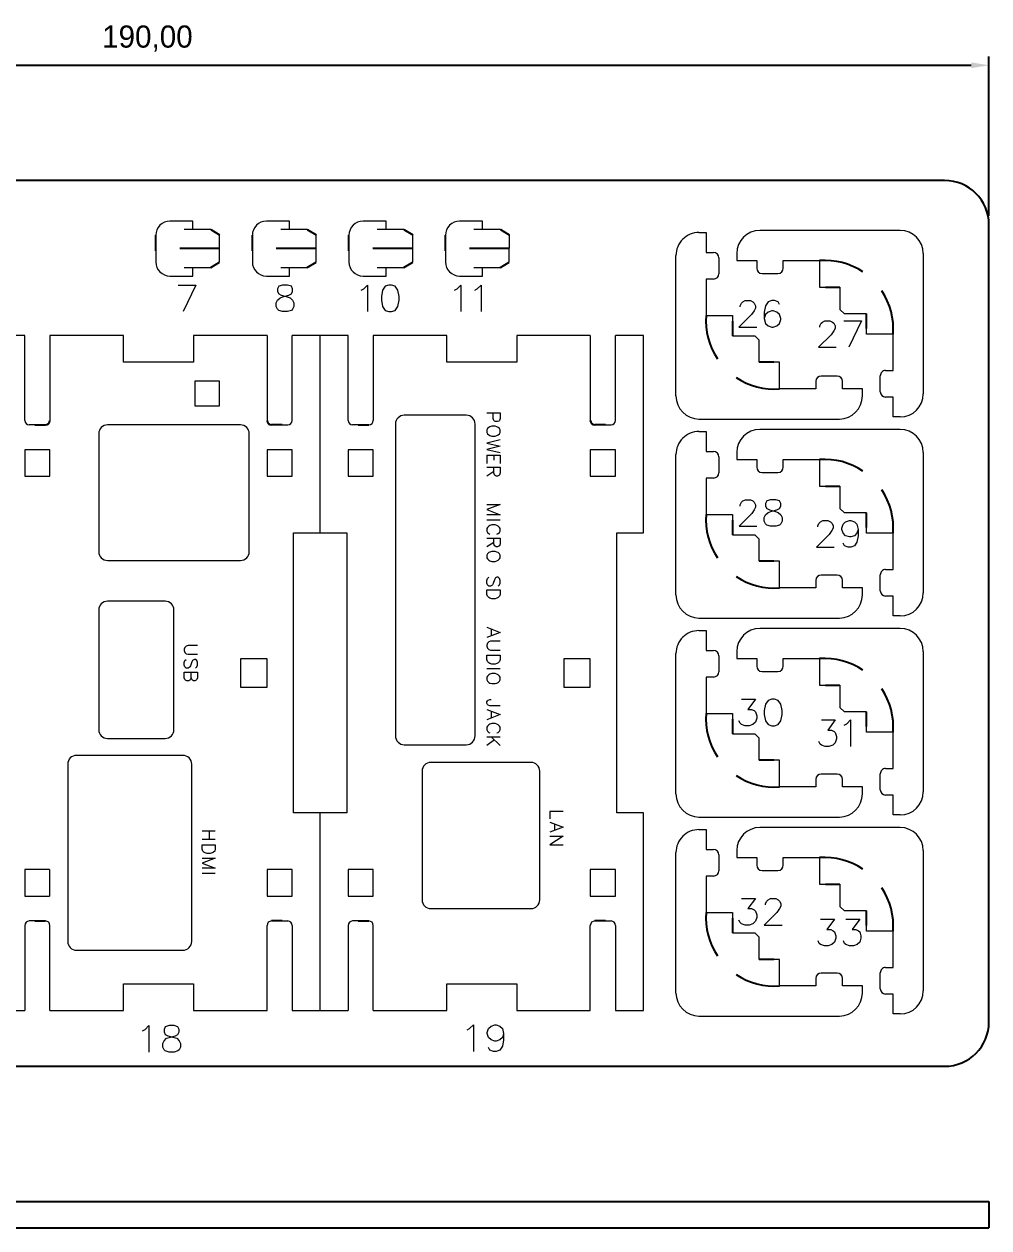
# Model space of a CAD drawing. Header units: millimetres. Extents: x 1402 to 1616, y 320 to 460.
# Drawn here: x 1507.3 to 1616.2, y 324.2 to 460.1 of the extents above; entities that cross this region are included whole.
import ezdxf

# ---------------------------------------------------------------- set-up
doc = ezdxf.new("R2010")
doc.units = ezdxf.units.MM
doc.header["$PDSIZE"] = -1
doc.layers.add('1', color=7, linetype='Continuous')
doc.layers.add('图层 1', color=7, linetype='Continuous')
doc.styles.get("Standard").update_dxf_attribs({"font": ''})
doc.styles.get('Standard').set_extended_font_data('CENTURY GOTHIC')
doc.dimstyles.new('ISO-25', dxfattribs={"dimtxt": 2.5, "dimasz": 2.5, "dimexe": 1.25, "dimexo": 0.625, "dimtad": 1, "dimtxsty": 'Standard', "dimcen": 2.5, "dimadec": 0, "dimazin": 0, "dimtfac": 1, "dimtmove": 0, "dimatfit": 3, "dimfxl": 1, "dimarcsym": 0})

# ---------------------------------------------------------------- blocks, each defined once
blk = doc.blocks.new('*D88')
at = {"layer": 'Defpoints', "color": 0, "linetype": 'ByBlock', "transparency": 16777216}
for p in [(1616.24, 455.42), (1426.24, 437.42), (1616.24, 437.42)]:
    blk.add_point(p, dxfattribs=at)
at = {"layer": '图层 1', "color": 0, "linetype": 'ByBlock', "lineweight": -2, "transparency": 16777216}
for p, q in [((1426.24, 438.42), (1426.24, 456.42)), ((1428.24, 455.42), (1614.24, 455.42)), ((1616.24, 438.42), (1616.24, 456.42))]:
    blk.add_line(p, q, dxfattribs=at)
at = {"layer": '图层 1', "color": 0, "linetype": 'ByBlock', "transparency": 16777216}
for points in [[(1428.24, 455.75), (1428.24, 455.09), (1426.24, 455.42)], [(1614.24, 455.75), (1614.24, 455.09), (1616.24, 455.42)]]:
    blk.add_solid(points, dxfattribs=at)
at = {"layer": '图层 1', "color": 0, "linetype": 'ByBlock', "transparency": 16777216, "insert": (1521.24, 458.43), "char_height": 2.5, "attachment_point": 5}
blk.add_mtext('190,00', dxfattribs=at)

msp = doc.modelspace()

# ---------------------------------------------------------------- linework, layer by layer
for p, q in [((1611.244, 442.415), (1431.244, 442.415)), ((1528.388, 436.878), (1529.388, 436.278)), ((1539.288, 436.878), (1540.288, 436.278)), ((1550.188, 436.878), (1551.188, 436.278)), ((1561.088, 436.878), (1562.088, 436.278)), ((1616.244, 347.415), (1616.244, 437.415)), ((1529.388, 434.728), (1524.888, 434.728)), ((1540.288, 434.728), (1535.788, 434.728)), ((1551.188, 434.728), (1546.688, 434.728)), ((1562.099, 434.722), (1557.599, 434.722)), ((1528.388, 432.578), (1529.388, 433.178)), ((1539.288, 432.578), (1540.288, 433.178)), ((1550.188, 432.578), (1551.188, 433.178)), ((1561.088, 432.578), (1562.088, 433.178)), ((1598.277, 430.368), (1599.427, 430.368)), ((1602.427, 426.218), (1602.427, 427.368)), ((1587.311, 426.038), (1587.311, 424.888)), ((1591.461, 421.888), (1590.311, 421.888)), ((1509.044, 414.82), (1509.744, 414.82)), ((1535.944, 414.82), (1535.244, 414.82)), ((1545.544, 414.82), (1546.244, 414.82)), ((1572.444, 414.82), (1571.744, 414.82)), ((1598.277, 407.902), (1599.427, 407.902)), ((1602.427, 403.752), (1602.427, 404.902)), ((1587.311, 403.572), (1587.311, 402.422)), ((1591.461, 399.422), (1590.311, 399.422)), ((1598.277, 385.436), (1599.427, 385.436)), ((1602.427, 381.286), (1602.427, 382.436)), ((1587.311, 381.106), (1587.311, 379.956)), ((1591.461, 376.956), (1590.311, 376.956)), ((1598.277, 362.97), (1599.427, 362.97)), ((1509.044, 358.82), (1509.744, 358.82)), ((1535.944, 358.82), (1535.244, 358.82)), ((1545.544, 358.82), (1546.244, 358.82)), ((1572.444, 358.82), (1571.744, 358.82)), ((1602.427, 358.82), (1602.427, 359.97)), ((1587.311, 358.64), (1587.311, 357.49)), ((1591.461, 354.49), (1590.311, 354.49)), ((1431.244, 342.415), (1611.244, 342.415))]:
    msp.add_line(p, q)
at = {"color": 7, "linetype": 'Continuous', "lineweight": 15}
for p, q in [((1526.388, 437.828), (1523.788, 437.828)), ((1526.388, 436.878), (1526.388, 437.828)), ((1537.288, 437.828), (1534.688, 437.828)), ((1537.288, 436.878), (1537.288, 437.828)), ((1548.188, 437.828), (1545.588, 437.828)), ((1548.188, 436.878), (1548.188, 437.828)), ((1559.088, 437.828), (1556.488, 437.828)), ((1559.088, 436.878), (1559.088, 437.828)), ((1528.388, 436.878), (1525.388, 436.878)), ((1529.388, 433.178), (1529.388, 436.278)), ((1539.288, 436.878), (1536.288, 436.878)), ((1540.288, 433.178), (1540.288, 436.278)), ((1550.188, 436.878), (1547.188, 436.878)), ((1551.188, 433.178), (1551.188, 436.278)), ((1561.088, 436.878), (1558.088, 436.878)), ((1562.088, 433.178), (1562.11, 436.265)), ((1583.511, 436.538), (1584.311, 436.538)), ((1584.311, 436.538), (1584.311, 434.288)), ((1606.227, 436.768), (1590.377, 436.768)), ((1522.188, 434.478), (1522.188, 433.228)), ((1533.088, 434.478), (1533.088, 433.228)), ((1543.988, 434.478), (1543.988, 433.228)), ((1554.888, 434.478), (1554.888, 433.228)), ((1580.911, 418.088), (1580.911, 433.938)), ((1584.311, 434.288), (1585.161, 434.288)), ((1585.761, 433.688), (1585.761, 431.888)), ((1587.777, 434.168), (1587.777, 433.368)), ((1608.827, 434.168), (1608.827, 418.318)), ((1525.388, 432.578), (1528.388, 432.578)), ((1526.388, 431.628), (1526.388, 432.578)), ((1536.288, 432.578), (1539.288, 432.578)), ((1537.288, 431.628), (1537.288, 432.578)), ((1547.188, 432.578), (1550.188, 432.578)), ((1548.188, 431.628), (1548.188, 432.578)), ((1558.088, 432.578), (1561.088, 432.578)), ((1559.088, 431.628), (1559.088, 432.578)), ((1587.777, 433.368), (1590.027, 433.368)), ((1590.027, 433.368), (1590.027, 432.518)), ((1593.027, 432.518), (1593.027, 433.368)), ((1593.027, 433.368), (1597.127, 433.368)), ((1597.127, 433.368), (1597.127, 430.368)), ((1523.788, 431.628), (1526.388, 431.628)), ((1534.688, 431.628), (1537.288, 431.628)), ((1545.588, 431.628), (1548.188, 431.628)), ((1556.488, 431.628), (1559.088, 431.628)), ((1585.161, 431.288), (1584.311, 431.288)), ((1584.311, 431.288), (1584.311, 427.188)), ((1590.627, 431.918), (1592.427, 431.918)), ((1597.127, 430.368), (1597.777, 430.368)), ((1599.427, 430.368), (1599.427, 427.868)), ((1584.311, 427.188), (1587.311, 427.188)), ((1587.311, 427.188), (1587.311, 426.538)), ((1599.427, 427.868), (1599.927, 427.368)), ((1602.427, 427.368), (1599.927, 427.368)), ((1602.427, 425.068), (1602.427, 425.718)), ((1507.394, 424.92), (1504.244, 424.92)), ((1507.394, 415.32), (1507.394, 424.92)), ((1510.244, 424.92), (1510.244, 415.32)), ((1518.544, 424.92), (1510.244, 424.92)), ((1518.544, 421.92), (1518.544, 424.92)), ((1526.444, 424.92), (1526.444, 421.92)), ((1534.744, 424.92), (1526.444, 424.92)), ((1534.744, 424.92), (1534.744, 415.32)), ((1540.744, 424.92), (1537.594, 424.92)), ((1537.594, 415.32), (1537.594, 424.92)), ((1540.744, 402.62), (1540.744, 424.92)), ((1543.894, 424.92), (1540.744, 424.92)), ((1543.894, 415.32), (1543.894, 424.92)), ((1555.044, 424.92), (1546.744, 424.92)), ((1546.744, 424.92), (1546.744, 415.32)), ((1555.044, 421.92), (1555.044, 424.92)), ((1562.944, 424.92), (1562.944, 421.92)), ((1571.244, 424.92), (1562.944, 424.92)), ((1571.244, 424.92), (1571.244, 415.32)), ((1577.244, 424.92), (1574.094, 424.92)), ((1574.094, 415.32), (1574.094, 424.92)), ((1577.244, 402.62), (1577.244, 424.92)), ((1587.311, 424.888), (1589.811, 424.888)), ((1589.811, 424.888), (1590.311, 424.388)), ((1590.311, 421.888), (1590.311, 424.388)), ((1605.427, 425.068), (1602.427, 425.068)), ((1605.427, 420.968), (1605.427, 425.068)), ((1526.444, 421.92), (1518.544, 421.92)), ((1562.944, 421.92), (1555.044, 421.92)), ((1592.611, 421.888), (1591.961, 421.888)), ((1592.611, 418.888), (1592.611, 421.888)), ((1599.111, 420.338), (1597.311, 420.338)), ((1603.977, 418.568), (1603.977, 420.368)), ((1604.577, 420.968), (1605.427, 420.968)), ((1526.594, 419.77), (1526.594, 416.97)), ((1529.394, 419.77), (1526.594, 419.77)), ((1529.394, 416.97), (1529.394, 419.77)), ((1596.711, 418.888), (1592.611, 418.888)), ((1596.711, 419.738), (1596.711, 418.888)), ((1599.711, 418.888), (1599.711, 419.738)), ((1601.961, 418.888), (1599.711, 418.888)), ((1601.961, 418.088), (1601.961, 418.888)), ((1605.427, 417.968), (1604.577, 417.968)), ((1605.427, 415.718), (1605.427, 417.968)), ((1526.594, 416.97), (1529.394, 416.97)), ((1557.244, 415.92), (1550.244, 415.92)), ((1508.544, 414.82), (1507.894, 414.82)), ((1531.744, 414.82), (1516.744, 414.82)), ((1536.444, 414.82), (1537.094, 414.82)), ((1545.044, 414.82), (1544.394, 414.82)), ((1549.244, 414.92), (1549.244, 379.72)), ((1558.244, 379.72), (1558.244, 414.92)), ((1572.944, 414.82), (1573.594, 414.82)), ((1583.511, 415.488), (1599.361, 415.488)), ((1606.227, 415.718), (1605.427, 415.718)), ((1515.744, 413.82), (1515.744, 400.52)), ((1532.744, 400.52), (1532.744, 413.82)), ((1583.511, 414.072), (1584.311, 414.072)), ((1584.311, 414.072), (1584.311, 411.822)), ((1606.227, 414.302), (1590.377, 414.302)), ((1507.394, 412.02), (1507.394, 409.02)), ((1510.244, 412.02), (1507.394, 412.02)), ((1510.244, 409.02), (1510.244, 412.02)), ((1534.744, 412.02), (1534.744, 409.02)), ((1537.594, 412.02), (1534.744, 412.02)), ((1537.594, 409.02), (1537.594, 412.02)), ((1543.894, 412.02), (1543.894, 409.02)), ((1546.744, 412.02), (1543.894, 412.02)), ((1546.744, 409.02), (1546.744, 412.02)), ((1571.244, 412.02), (1571.244, 409.02)), ((1574.094, 412.02), (1571.244, 412.02)), ((1574.094, 409.02), (1574.094, 412.02)), ((1584.311, 411.822), (1585.161, 411.822)), ((1580.911, 395.622), (1580.911, 411.472)), ((1585.761, 411.222), (1585.761, 409.422)), ((1587.777, 411.702), (1587.777, 410.902)), ((1587.777, 410.902), (1590.027, 410.902)), ((1590.027, 410.902), (1590.027, 410.052)), ((1593.027, 410.052), (1593.027, 410.902)), ((1593.027, 410.902), (1597.127, 410.902)), ((1597.127, 410.902), (1597.127, 407.902)), ((1608.827, 411.702), (1608.827, 395.852)), ((1590.627, 409.452), (1592.427, 409.452)), ((1507.394, 409.02), (1510.244, 409.02)), ((1534.744, 409.02), (1537.594, 409.02)), ((1543.894, 409.02), (1546.744, 409.02)), ((1571.244, 409.02), (1574.094, 409.02)), ((1585.161, 408.822), (1584.311, 408.822)), ((1584.311, 408.822), (1584.311, 404.722)), ((1597.127, 407.902), (1597.777, 407.902)), ((1599.427, 407.902), (1599.427, 405.402)), ((1599.427, 405.402), (1599.927, 404.902)), ((1584.311, 404.722), (1587.311, 404.722)), ((1587.311, 404.722), (1587.311, 404.072)), ((1602.427, 404.902), (1599.927, 404.902)), ((1537.744, 371.02), (1537.744, 402.62)), ((1537.744, 402.62), (1540.744, 402.62)), ((1540.744, 402.62), (1543.744, 402.62)), ((1543.744, 402.62), (1543.744, 371.02)), ((1574.244, 402.62), (1577.244, 402.62)), ((1574.244, 371.02), (1574.244, 402.62)), ((1587.311, 402.422), (1589.811, 402.422)), ((1589.811, 402.422), (1590.311, 401.922)), ((1602.427, 402.602), (1602.427, 403.252)), ((1605.427, 402.602), (1602.427, 402.602)), ((1605.427, 398.502), (1605.427, 402.602)), ((1590.311, 399.422), (1590.311, 401.922)), ((1516.744, 399.52), (1531.744, 399.52)), ((1592.611, 399.422), (1591.961, 399.422)), ((1592.611, 396.422), (1592.611, 399.422)), ((1604.577, 398.502), (1605.427, 398.502)), ((1596.711, 397.272), (1596.711, 396.422)), ((1599.111, 397.872), (1597.311, 397.872)), ((1599.711, 396.422), (1599.711, 397.272)), ((1603.977, 396.102), (1603.977, 397.902)), ((1596.711, 396.422), (1592.611, 396.422)), ((1601.961, 396.422), (1599.711, 396.422)), ((1601.961, 395.622), (1601.961, 396.422)), ((1605.427, 395.502), (1604.577, 395.502)), ((1605.427, 393.252), (1605.427, 395.502)), ((1523.244, 394.92), (1516.744, 394.92)), ((1515.744, 393.92), (1515.744, 380.42)), ((1524.244, 380.42), (1524.244, 393.92)), ((1583.511, 393.022), (1599.361, 393.022)), ((1606.227, 393.252), (1605.427, 393.252)), ((1583.511, 391.606), (1584.311, 391.606)), ((1584.311, 391.606), (1584.311, 389.356)), ((1606.227, 391.836), (1590.377, 391.836)), ((1580.911, 373.156), (1580.911, 389.006)), ((1584.311, 389.356), (1585.161, 389.356)), ((1585.761, 388.756), (1585.761, 386.956)), ((1587.777, 389.236), (1587.777, 388.436)), ((1608.827, 389.236), (1608.827, 373.386)), ((1531.744, 388.42), (1531.744, 385.22)), ((1534.744, 388.42), (1531.744, 388.42)), ((1534.744, 385.22), (1534.744, 388.42)), ((1568.244, 388.42), (1568.244, 385.22)), ((1571.244, 388.42), (1568.244, 388.42)), ((1571.244, 385.22), (1571.244, 388.42)), ((1587.777, 388.436), (1590.027, 388.436)), ((1590.027, 388.436), (1590.027, 387.586)), ((1593.027, 387.586), (1593.027, 388.436)), ((1593.027, 388.436), (1597.127, 388.436)), ((1597.127, 388.436), (1597.127, 385.436)), ((1585.161, 386.356), (1584.311, 386.356)), ((1584.311, 386.356), (1584.311, 382.256)), ((1590.627, 386.986), (1592.427, 386.986)), ((1531.744, 385.22), (1534.744, 385.22)), ((1568.244, 385.22), (1571.244, 385.22)), ((1597.127, 385.436), (1597.777, 385.436)), ((1599.427, 385.436), (1599.427, 382.936)), ((1584.311, 382.256), (1587.311, 382.256)), ((1587.311, 382.256), (1587.311, 381.606)), ((1599.427, 382.936), (1599.927, 382.436)), ((1602.427, 382.436), (1599.927, 382.436)), ((1602.427, 380.136), (1602.427, 380.786)), ((1516.744, 379.42), (1523.244, 379.42)), ((1587.311, 379.956), (1589.811, 379.956)), ((1589.811, 379.956), (1590.311, 379.456)), ((1590.311, 376.956), (1590.311, 379.456)), ((1605.427, 380.136), (1602.427, 380.136)), ((1605.427, 376.036), (1605.427, 380.136)), ((1550.244, 378.72), (1557.244, 378.72)), ((1512.244, 376.52), (1512.244, 356.52)), ((1525.244, 377.52), (1513.244, 377.52)), ((1526.244, 356.52), (1526.244, 376.52)), ((1564.544, 376.72), (1553.244, 376.72)), ((1592.611, 376.956), (1591.961, 376.956)), ((1592.611, 373.956), (1592.611, 376.956)), ((1552.244, 375.72), (1552.244, 361.22)), ((1565.544, 361.22), (1565.544, 375.72)), ((1599.111, 375.406), (1597.311, 375.406)), ((1603.977, 373.636), (1603.977, 375.436)), ((1604.577, 376.036), (1605.427, 376.036)), ((1596.711, 373.956), (1592.611, 373.956)), ((1596.711, 374.806), (1596.711, 373.956)), ((1599.711, 373.956), (1599.711, 374.806)), ((1601.961, 373.956), (1599.711, 373.956)), ((1601.961, 373.156), (1601.961, 373.956)), ((1605.427, 373.036), (1604.577, 373.036)), ((1605.427, 370.786), (1605.427, 373.036)), ((1540.744, 371.02), (1537.744, 371.02)), ((1540.744, 348.72), (1540.744, 371.02)), ((1543.744, 371.02), (1540.744, 371.02)), ((1577.244, 371.02), (1574.244, 371.02)), ((1577.244, 348.72), (1577.244, 371.02)), ((1583.511, 370.556), (1599.361, 370.556)), ((1606.227, 370.786), (1605.427, 370.786)), ((1583.511, 369.14), (1584.311, 369.14)), ((1584.311, 369.14), (1584.311, 366.89)), ((1606.227, 369.37), (1590.377, 369.37)), ((1580.911, 350.69), (1580.911, 366.54)), ((1584.311, 366.89), (1585.161, 366.89)), ((1585.761, 366.29), (1585.761, 364.49)), ((1587.777, 366.77), (1587.777, 365.97)), ((1587.777, 365.97), (1590.027, 365.97)), ((1590.027, 365.97), (1590.027, 365.12)), ((1593.027, 365.12), (1593.027, 365.97)), ((1593.027, 365.97), (1597.127, 365.97)), ((1597.127, 365.97), (1597.127, 362.97)), ((1608.827, 366.77), (1608.827, 350.92)), ((1510.194, 364.62), (1507.394, 364.62)), ((1507.394, 364.62), (1507.394, 361.62)), ((1510.244, 361.62), (1510.244, 364.62)), ((1534.744, 364.62), (1534.744, 361.62)), ((1537.594, 364.62), (1534.744, 364.62)), ((1537.594, 361.62), (1537.594, 364.62)), ((1546.744, 364.62), (1543.894, 364.62)), ((1543.894, 364.62), (1543.894, 361.62)), ((1546.744, 361.62), (1546.744, 364.62)), ((1571.244, 364.62), (1571.244, 361.62)), ((1574.094, 364.62), (1571.244, 364.62)), ((1574.094, 361.62), (1574.094, 364.62)), ((1590.627, 364.52), (1592.427, 364.52)), ((1585.161, 363.89), (1584.311, 363.89)), ((1584.311, 363.89), (1584.311, 359.79)), ((1597.127, 362.97), (1597.777, 362.97)), ((1599.427, 362.97), (1599.427, 360.47)), ((1507.394, 361.62), (1510.194, 361.62)), ((1534.744, 361.62), (1537.594, 361.62)), ((1543.894, 361.62), (1546.744, 361.62)), ((1571.244, 361.62), (1574.094, 361.62)), ((1553.244, 360.22), (1564.544, 360.22)), ((1599.427, 360.47), (1599.927, 359.97)), ((1508.544, 358.82), (1507.894, 358.82)), ((1536.444, 358.82), (1537.094, 358.82)), ((1545.044, 358.82), (1544.394, 358.82)), ((1572.944, 358.82), (1573.594, 358.82)), ((1584.311, 359.79), (1587.311, 359.79)), ((1587.311, 359.79), (1587.311, 359.14)), ((1602.427, 359.97), (1599.927, 359.97)), ((1507.394, 358.32), (1507.394, 348.72)), ((1510.244, 348.72), (1510.244, 358.32)), ((1534.744, 348.72), (1534.744, 358.32)), ((1537.594, 358.32), (1537.594, 348.72)), ((1543.894, 358.32), (1543.894, 348.72)), ((1546.744, 348.72), (1546.744, 358.32)), ((1571.244, 348.72), (1571.244, 358.32)), ((1574.094, 358.32), (1574.094, 348.72)), ((1587.311, 357.49), (1589.811, 357.49)), ((1589.811, 357.49), (1590.311, 356.99)), ((1602.427, 357.67), (1602.427, 358.32)), ((1605.427, 357.67), (1602.427, 357.67)), ((1605.427, 353.57), (1605.427, 357.67)), ((1590.311, 354.49), (1590.311, 356.99)), ((1513.244, 355.52), (1525.244, 355.52)), ((1592.611, 354.49), (1591.961, 354.49)), ((1592.611, 351.49), (1592.611, 354.49)), ((1604.577, 353.57), (1605.427, 353.57)), ((1596.711, 352.34), (1596.711, 351.49)), ((1599.111, 352.94), (1597.311, 352.94)), ((1599.711, 351.49), (1599.711, 352.34)), ((1603.977, 351.17), (1603.977, 352.97)), ((1518.544, 351.72), (1526.444, 351.72)), ((1518.544, 348.72), (1518.544, 351.72)), ((1526.444, 351.72), (1526.444, 348.72)), ((1555.044, 351.72), (1562.944, 351.72)), ((1555.044, 348.72), (1555.044, 351.72)), ((1562.944, 351.72), (1562.944, 348.72)), ((1596.711, 351.49), (1592.611, 351.49)), ((1601.961, 351.49), (1599.711, 351.49)), ((1601.961, 350.69), (1601.961, 351.49)), ((1605.427, 350.57), (1604.577, 350.57)), ((1605.427, 348.32), (1605.427, 350.57)), ((1504.244, 348.72), (1507.394, 348.72)), ((1510.244, 348.72), (1518.544, 348.72)), ((1526.444, 348.72), (1534.744, 348.72)), ((1537.594, 348.72), (1540.744, 348.72)), ((1540.744, 348.72), (1543.894, 348.72)), ((1546.744, 348.72), (1555.044, 348.72)), ((1562.944, 348.72), (1571.244, 348.72)), ((1574.094, 348.72), (1577.244, 348.72)), ((1583.511, 348.09), (1599.361, 348.09)), ((1606.227, 348.32), (1605.427, 348.32))]:
    msp.add_line(p, q, dxfattribs=at)
at = {"color": 0}
for p, q in [((1522.188, 434.978), (1522.188, 436.232)), ((1533.088, 434.978), (1533.088, 436.232)), ((1543.988, 434.978), (1543.988, 436.232)), ((1554.888, 434.978), (1554.888, 436.232))]:
    msp.add_line(p, q, dxfattribs=at)
at = {"color": 1}
for p, q in [((1508.544, 414.82), (1509.044, 414.82)), ((1536.444, 414.82), (1535.944, 414.82)), ((1545.044, 414.82), (1545.544, 414.82)), ((1572.944, 414.82), (1572.444, 414.82)), ((1508.544, 358.82), (1509.044, 358.82)), ((1545.044, 358.82), (1545.544, 358.82)), ((1572.944, 358.82), (1572.444, 358.82))]:
    msp.add_line(p, q, dxfattribs=at)
at = {"linetype": 'ByBlock'}
for p, q in [((1426.244, 327.17), (1616.244, 327.17)), ((1616.244, 327.17), (1616.244, 324.17)), ((1426.244, 324.17), (1616.244, 324.17))]:
    msp.add_line(p, q, dxfattribs=at)
at = {"color": 1, "lineweight": 0}
for points in [[(1524.723, 430.612), (1526.714, 430.612), (1525.296, 427.614)], [(1545.375, 430.048), (1545.657, 430.189), (1546.089, 430.612), (1546.089, 427.614)], [(1555.917, 430.048), (1556.199, 430.189), (1556.632, 430.612), (1556.632, 427.614)], [(1558.201, 430.048), (1558.483, 430.189), (1558.915, 430.612), (1558.915, 427.614)], [(1588.179, 428.137), (1588.179, 428.278), (1588.319, 428.559), (1588.46, 428.71), (1588.742, 428.851), (1589.315, 428.851), (1589.597, 428.71), (1589.748, 428.559), (1589.889, 428.278), (1589.889, 427.996), (1589.748, 427.704), (1589.456, 427.282), (1588.028, 425.853), (1590.03, 425.853)], [(1592.595, 428.419), (1592.454, 428.71), (1592.031, 428.851), (1591.74, 428.851), (1591.317, 428.71), (1591.025, 428.278), (1590.885, 427.564), (1590.885, 426.849), (1591.025, 426.276), (1591.317, 425.994), (1591.74, 425.853), (1591.891, 425.853), (1592.313, 425.994), (1592.595, 426.276), (1592.746, 426.708), (1592.746, 426.849), (1592.595, 427.282), (1592.313, 427.564), (1591.891, 427.704), (1591.74, 427.704), (1591.317, 427.564), (1591.025, 427.282), (1590.885, 426.849)], [(1597.152, 425.863), (1597.152, 426.004), (1597.303, 426.296), (1597.444, 426.437), (1597.725, 426.578), (1598.299, 426.578), (1598.58, 426.437), (1598.721, 426.296), (1598.872, 426.004), (1598.872, 425.723), (1598.721, 425.441), (1598.439, 425.008), (1597.011, 423.58), (1599.013, 423.58)], [(1599.868, 426.578), (1601.87, 426.578), (1600.441, 423.58)], [(1559.559, 416.186), (1561.058, 416.186), (1561.058, 415.542), (1560.977, 415.331), (1560.907, 415.261), (1560.766, 415.19), (1560.555, 415.19), (1560.414, 415.261), (1560.344, 415.331), (1560.263, 415.542), (1560.263, 416.186)], [(1561.058, 413.118), (1559.559, 412.756), (1561.058, 412.404), (1559.559, 412.042), (1561.058, 411.689)], [(1559.559, 411.398), (1561.058, 411.398), (1561.058, 410.472)], [(1559.559, 411.398), (1559.559, 410.472)], [(1560.344, 411.398), (1560.344, 410.824)], [(1559.559, 410.04), (1561.058, 410.04), (1561.058, 409.396), (1560.977, 409.185), (1560.907, 409.114), (1560.766, 409.044), (1560.625, 409.044), (1560.484, 409.114), (1560.414, 409.185), (1560.344, 409.396), (1560.344, 410.04)], [(1560.344, 409.547), (1559.559, 409.044)], [(1588.179, 405.664), (1588.179, 405.805), (1588.319, 406.096), (1588.46, 406.237), (1588.752, 406.378), (1589.315, 406.378), (1589.607, 406.237), (1589.748, 406.096), (1589.889, 405.805), (1589.889, 405.523), (1589.748, 405.231), (1589.466, 404.809), (1588.038, 403.38), (1590.03, 403.38)], [(1559.559, 405.825), (1561.058, 405.825), (1559.559, 405.261), (1561.058, 404.688), (1559.559, 404.688)], [(1559.559, 404.115), (1561.058, 404.115)], [(1596.93, 403.31), (1596.93, 403.461), (1597.071, 403.742), (1597.212, 403.883), (1597.494, 404.024), (1598.067, 404.024), (1598.349, 403.883), (1598.5, 403.742), (1598.641, 403.461), (1598.641, 403.169), (1598.5, 402.887), (1598.208, 402.455), (1596.78, 401.026), (1598.781, 401.026)], [(1601.498, 403.028), (1601.347, 402.596), (1601.065, 402.314), (1600.642, 402.173), (1600.492, 402.173), (1600.069, 402.314), (1599.777, 402.596), (1599.636, 403.028), (1599.636, 403.169), (1599.777, 403.602), (1600.069, 403.883), (1600.492, 404.024), (1600.642, 404.024), (1601.065, 403.883), (1601.347, 403.602), (1601.498, 403.028), (1601.498, 402.314), (1601.347, 401.6), (1601.065, 401.167), (1600.642, 401.026), (1600.351, 401.026), (1599.928, 401.167), (1599.777, 401.459)], [(1560.696, 402.475), (1560.837, 402.545), (1560.977, 402.686), (1561.058, 402.827), (1561.058, 403.119), (1560.977, 403.259), (1560.837, 403.4), (1560.696, 403.471), (1560.484, 403.541), (1560.122, 403.541), (1559.911, 403.471), (1559.77, 403.4), (1559.629, 403.259), (1559.559, 403.119), (1559.559, 402.827), (1559.629, 402.686), (1559.77, 402.545), (1559.911, 402.475)], [(1559.559, 402.042), (1561.058, 402.042), (1561.058, 401.398), (1560.977, 401.187), (1560.907, 401.117), (1560.766, 401.046), (1560.625, 401.046), (1560.484, 401.117), (1560.414, 401.187), (1560.344, 401.398), (1560.344, 402.042)], [(1560.344, 401.539), (1559.559, 401.046)], [(1560.837, 396.62), (1560.977, 396.761), (1561.058, 396.972), (1561.058, 397.254), (1560.977, 397.475), (1560.837, 397.616), (1560.696, 397.616), (1560.555, 397.546), (1560.484, 397.475), (1560.414, 397.334), (1560.263, 396.902), (1560.193, 396.761), (1560.122, 396.691), (1559.982, 396.62), (1559.77, 396.62), (1559.629, 396.761), (1559.559, 396.972), (1559.559, 397.254), (1559.629, 397.475), (1559.77, 397.616)], [(1559.559, 391.973), (1561.058, 391.399), (1559.559, 390.826)], [(1560.052, 391.761), (1560.052, 391.047)], [(1561.058, 390.403), (1559.982, 390.403), (1559.77, 390.333), (1559.629, 390.192), (1559.559, 389.971), (1559.559, 389.83), (1559.629, 389.619), (1559.77, 389.478), (1559.982, 389.397), (1561.058, 389.397)], [(1526.895, 389.92), (1525.829, 389.92), (1525.608, 389.85), (1525.467, 389.709), (1525.397, 389.498), (1525.397, 389.347), (1525.467, 389.136), (1525.608, 388.995), (1525.829, 388.925), (1526.895, 388.925)], [(1526.684, 387.355), (1526.825, 387.496), (1526.895, 387.707), (1526.895, 387.989), (1526.825, 388.21), (1526.684, 388.351), (1526.543, 388.351), (1526.392, 388.281), (1526.322, 388.21), (1526.252, 388.069), (1526.111, 387.637), (1526.04, 387.496), (1525.97, 387.426), (1525.829, 387.355), (1525.608, 387.355), (1525.467, 387.496), (1525.397, 387.707), (1525.397, 387.989), (1525.467, 388.21), (1525.608, 388.351)], [(1559.559, 387.335), (1561.058, 387.335)], [(1525.397, 386.923), (1526.895, 386.923), (1526.895, 386.279), (1526.825, 386.068), (1526.755, 385.997), (1526.614, 385.927), (1526.463, 385.927), (1526.322, 385.997), (1526.252, 386.068), (1526.181, 386.279), (1526.181, 386.923)], [(1526.181, 386.279), (1526.111, 386.068), (1526.04, 385.997), (1525.9, 385.927), (1525.678, 385.927), (1525.537, 385.997), (1525.467, 386.068), (1525.397, 386.279), (1525.397, 386.923)], [(1561.058, 383.12), (1559.911, 383.12), (1559.7, 383.191), (1559.629, 383.261), (1559.559, 383.402), (1559.559, 383.543), (1559.629, 383.683), (1559.7, 383.764), (1559.911, 383.834), (1560.052, 383.834)], [(1588.319, 383.855), (1589.889, 383.855), (1589.034, 382.708), (1589.456, 382.708), (1589.748, 382.567), (1589.889, 382.426), (1590.03, 381.993), (1590.03, 381.712), (1589.889, 381.279), (1589.597, 380.998), (1589.175, 380.857), (1588.742, 380.857), (1588.319, 380.998), (1588.179, 381.138), (1588.028, 381.42)], [(1559.559, 382.688), (1561.058, 382.114), (1559.559, 381.541)], [(1560.052, 382.476), (1560.052, 381.762)], [(1560.696, 380.042), (1560.837, 380.112), (1560.977, 380.263), (1561.058, 380.404), (1561.058, 380.686), (1560.977, 380.827), (1560.837, 380.977), (1560.696, 381.048), (1560.484, 381.118), (1560.122, 381.118), (1559.911, 381.048), (1559.77, 380.977), (1559.629, 380.827), (1559.559, 380.686), (1559.559, 380.404), (1559.629, 380.263), (1559.77, 380.112), (1559.911, 380.042)], [(1597.333, 381.511), (1598.902, 381.511), (1598.047, 380.364), (1598.47, 380.364), (1598.761, 380.223), (1598.902, 380.082), (1599.043, 379.65), (1599.043, 379.368), (1598.902, 378.935), (1598.62, 378.654), (1598.188, 378.503), (1597.755, 378.503), (1597.333, 378.654), (1597.192, 378.795), (1597.041, 379.076)], [(1599.898, 380.937), (1600.19, 381.078), (1600.612, 381.511), (1600.612, 378.503)], [(1559.559, 379.619), (1561.058, 379.619)], [(1560.414, 379.257), (1559.559, 378.613)], [(1561.058, 378.613), (1560.052, 379.619)], [(1568.18, 371.189), (1566.681, 371.189), (1566.681, 370.334)], [(1566.681, 369.982), (1568.18, 369.409), (1566.681, 368.836)], [(1567.184, 369.761), (1567.184, 369.047)], [(1527.419, 368.996), (1528.907, 368.996)], [(1528.203, 368.996), (1528.203, 368.001)], [(1566.681, 368.403), (1568.18, 368.403), (1566.681, 367.407), (1568.18, 367.407)], [(1528.907, 368.001), (1527.419, 368.001)], [(1527.419, 365.928), (1528.907, 365.928), (1527.419, 365.355), (1528.907, 364.781), (1527.419, 364.781)], [(1527.419, 364.208), (1528.907, 364.208)], [(1588.319, 361.351), (1589.889, 361.351), (1589.034, 360.214), (1589.456, 360.214), (1589.748, 360.064), (1589.889, 359.923), (1590.03, 359.5), (1590.03, 359.208), (1589.889, 358.786), (1589.597, 358.494), (1589.175, 358.353), (1588.742, 358.353), (1588.319, 358.494), (1588.179, 358.635), (1588.028, 358.927)], [(1591.025, 360.637), (1591.025, 360.778), (1591.176, 361.069), (1591.317, 361.21), (1591.599, 361.351), (1592.172, 361.351), (1592.454, 361.21), (1592.595, 361.069), (1592.746, 360.778), (1592.746, 360.496), (1592.595, 360.214), (1592.313, 359.782), (1590.885, 358.353), (1592.887, 358.353)], [(1597.232, 359.007), (1598.802, 359.007), (1597.946, 357.86), (1598.379, 357.86), (1598.661, 357.72), (1598.802, 357.579), (1598.942, 357.146), (1598.942, 356.865), (1598.802, 356.432), (1598.52, 356.15), (1598.087, 355.999), (1597.665, 355.999), (1597.232, 356.15), (1597.091, 356.291), (1596.951, 356.573)], [(1600.089, 359.007), (1601.658, 359.007), (1600.803, 357.86), (1601.226, 357.86), (1601.518, 357.72), (1601.658, 357.579), (1601.799, 357.146), (1601.799, 356.865), (1601.658, 356.432), (1601.377, 356.15), (1600.944, 355.999), (1600.512, 355.999), (1600.089, 356.15), (1599.948, 356.291), (1599.808, 356.573)], [(1520.689, 346.433), (1520.98, 346.574), (1521.403, 347.006), (1521.403, 343.998)], [(1557.326, 346.533), (1557.607, 346.674), (1558.04, 347.097), (1558.04, 344.099)], [(1561.46, 346.101), (1561.319, 345.668), (1561.038, 345.387), (1560.605, 345.246), (1560.464, 345.246), (1560.032, 345.387), (1559.75, 345.668), (1559.609, 346.101), (1559.609, 346.242), (1559.75, 346.674), (1560.032, 346.956), (1560.464, 347.097), (1560.605, 347.097), (1561.038, 346.956), (1561.319, 346.674), (1561.46, 346.101), (1561.46, 345.387), (1561.319, 344.672), (1561.038, 344.24), (1560.605, 344.099), (1560.324, 344.099), (1559.891, 344.24), (1559.75, 344.531)]]:
    msp.add_lwpolyline(points, dxfattribs=at)
for points in [[(1536.492, 430.612), (1536.07, 430.471), (1535.929, 430.189), (1535.929, 429.897), (1536.07, 429.616), (1536.351, 429.475), (1536.925, 429.334), (1537.357, 429.183), (1537.639, 428.901), (1537.78, 428.62), (1537.78, 428.187), (1537.639, 427.906), (1537.498, 427.755), (1537.066, 427.614), (1536.492, 427.614), (1536.07, 427.755), (1535.929, 427.906), (1535.778, 428.187), (1535.778, 428.62), (1535.929, 428.901), (1536.211, 429.183), (1536.643, 429.334), (1537.207, 429.475), (1537.498, 429.616), (1537.639, 429.897), (1537.639, 430.189), (1537.498, 430.471), (1537.066, 430.612), (1536.492, 430.612)], [(1548.514, 430.612), (1548.091, 430.471), (1547.799, 430.048), (1547.658, 429.334), (1547.658, 428.901), (1547.799, 428.187), (1548.091, 427.755), (1548.514, 427.614), (1548.805, 427.614), (1549.228, 427.755), (1549.509, 428.187), (1549.66, 428.901), (1549.66, 429.334), (1549.509, 430.048), (1549.228, 430.471), (1548.805, 430.612), (1548.514, 430.612)], [(1561.058, 414.255), (1560.977, 414.406), (1560.837, 414.546), (1560.696, 414.617), (1560.484, 414.687), (1560.122, 414.687), (1559.911, 414.617), (1559.77, 414.546), (1559.629, 414.406), (1559.559, 414.255), (1559.559, 413.973), (1559.629, 413.832), (1559.77, 413.691), (1559.911, 413.611), (1560.122, 413.54), (1560.484, 413.54), (1560.696, 413.611), (1560.837, 413.691), (1560.977, 413.832), (1561.058, 413.973), (1561.058, 414.255)], [(1591.599, 406.378), (1591.176, 406.237), (1591.036, 405.945), (1591.036, 405.664), (1591.176, 405.382), (1591.458, 405.231), (1592.031, 405.09), (1592.464, 404.95), (1592.746, 404.668), (1592.887, 404.376), (1592.887, 403.954), (1592.746, 403.662), (1592.605, 403.521), (1592.172, 403.38), (1591.599, 403.38), (1591.176, 403.521), (1591.036, 403.662), (1590.885, 403.954), (1590.885, 404.376), (1591.036, 404.668), (1591.317, 404.95), (1591.75, 405.09), (1592.313, 405.231), (1592.605, 405.382), (1592.746, 405.664), (1592.746, 405.945), (1592.605, 406.237), (1592.172, 406.378), (1591.599, 406.378)], [(1561.058, 400.111), (1560.977, 400.262), (1560.837, 400.403), (1560.696, 400.473), (1560.484, 400.543), (1560.122, 400.543), (1559.911, 400.473), (1559.77, 400.403), (1559.629, 400.262), (1559.559, 400.111), (1559.559, 399.829), (1559.629, 399.688), (1559.77, 399.548), (1559.911, 399.477), (1560.122, 399.397), (1560.484, 399.397), (1560.696, 399.477), (1560.837, 399.548), (1560.977, 399.688), (1561.058, 399.829), (1561.058, 400.111)], [(1559.559, 396.188), (1561.058, 396.188), (1561.058, 395.685), (1560.977, 395.473), (1560.837, 395.333), (1560.696, 395.262), (1560.484, 395.192), (1560.122, 395.192), (1559.911, 395.262), (1559.77, 395.333), (1559.629, 395.473), (1559.559, 395.685), (1559.559, 396.188)], [(1559.559, 388.834), (1561.058, 388.834), (1561.058, 388.331), (1560.977, 388.12), (1560.837, 387.969), (1560.696, 387.898), (1560.484, 387.828), (1560.122, 387.828), (1559.911, 387.898), (1559.77, 387.969), (1559.629, 388.12), (1559.559, 388.331), (1559.559, 388.834)], [(1561.058, 386.329), (1560.977, 386.47), (1560.837, 386.621), (1560.696, 386.691), (1560.484, 386.762), (1560.122, 386.762), (1559.911, 386.691), (1559.77, 386.621), (1559.629, 386.47), (1559.559, 386.329), (1559.559, 386.048), (1559.629, 385.907), (1559.77, 385.756), (1559.911, 385.685), (1560.122, 385.615), (1560.484, 385.615), (1560.696, 385.685), (1560.837, 385.756), (1560.977, 385.907), (1561.058, 386.048), (1561.058, 386.329)], [(1591.74, 383.855), (1591.317, 383.714), (1591.025, 383.281), (1590.885, 382.567), (1590.885, 382.134), (1591.025, 381.42), (1591.317, 380.998), (1591.74, 380.857), (1592.031, 380.857), (1592.454, 380.998), (1592.746, 381.42), (1592.887, 382.134), (1592.887, 382.567), (1592.746, 383.281), (1592.454, 383.714), (1592.031, 383.855), (1591.74, 383.855)], [(1527.419, 367.427), (1528.907, 367.427), (1528.907, 366.924), (1528.837, 366.713), (1528.696, 366.572), (1528.555, 366.502), (1528.344, 366.431), (1527.982, 366.431), (1527.771, 366.502), (1527.63, 366.572), (1527.489, 366.713), (1527.419, 366.924), (1527.419, 367.427)], [(1523.686, 347.006), (1523.264, 346.855), (1523.123, 346.574), (1523.123, 346.292), (1523.264, 346), (1523.546, 345.859), (1524.119, 345.719), (1524.552, 345.578), (1524.833, 345.286), (1524.974, 345.004), (1524.974, 344.572), (1524.833, 344.29), (1524.692, 344.149), (1524.26, 343.998), (1523.686, 343.998), (1523.264, 344.149), (1523.123, 344.29), (1522.972, 344.572), (1522.972, 345.004), (1523.123, 345.286), (1523.405, 345.578), (1523.837, 345.719), (1524.401, 345.859), (1524.692, 346), (1524.833, 346.292), (1524.833, 346.574), (1524.692, 346.855), (1524.26, 347.006), (1523.686, 347.006)]]:
    msp.add_lwpolyline(points, close=True, dxfattribs=at)
for centre, radius, start, end in [((1611.244, 437.415), 5, 0, 90), ((1509.744, 415.32), 0.5, 270, 0), ((1535.244, 415.32), 0.5, 180, 270), ((1571.744, 415.32), 0.5, 180, 270), ((1611.244, 347.415), 5, 270, 0)]:
    msp.add_arc(centre, radius, start, end)
at = {"color": 7, "linetype": 'Continuous', "lineweight": 15}
for centre, radius, start, end in [((1523.788, 436.228), 1.6, 90, 180), ((1534.688, 436.228), 1.6, 90, 180), ((1545.588, 436.228), 1.6, 90, 180), ((1556.488, 436.228), 1.6, 90, 180), ((1583.511, 433.938), 2.6, 90.00001, 180.00001), ((1590.377, 434.168), 2.6, 90, 180), ((1606.227, 434.168), 2.6, 0, 90), ((1585.161, 433.688), 0.6, 0.00001, 90.00001), ((1523.788, 433.228), 1.6, 180, 270), ((1534.688, 433.228), 1.6, 180, 270), ((1545.588, 433.228), 1.6, 180, 270), ((1556.488, 433.228), 1.6, 180, 270), ((1590.627, 432.518), 0.6, 180, 270), ((1592.427, 432.518), 0.6, 270, 0), ((1585.161, 431.888), 0.6, 270.00001, 0.00001), ((1597.311, 419.738), 0.6, 90, 180), ((1599.111, 419.738), 0.6, 360, 90), ((1604.577, 420.368), 0.6, 90.00001, 180.00001), ((1583.511, 418.088), 2.6, 180.00001, 270.00001), ((1599.361, 418.088), 2.6, 270, 360), ((1604.577, 418.568), 0.6, 180.00001, 270.00001), ((1606.227, 418.318), 2.6, 270.00001, 0.00001), ((1550.244, 414.92), 1, 90, 180), ((1557.244, 414.92), 1, 0, 90), ((1507.894, 415.32), 0.5, 180, 270), ((1516.744, 413.82), 1, 90, 180), ((1531.744, 413.82), 1, 0, 90), ((1537.094, 415.32), 0.5, 270, 0), ((1544.394, 415.32), 0.5, 180, 270), ((1573.594, 415.32), 0.5, 270, 0), ((1583.511, 411.472), 2.6, 90.00001, 180.00001), ((1590.377, 411.702), 2.6, 90, 180), ((1606.227, 411.702), 2.6, 0, 90), ((1585.161, 411.222), 0.6, 0.00001, 90.00001), ((1585.161, 409.422), 0.6, 270.00001, 0.00001), ((1590.627, 410.052), 0.6, 180, 270), ((1592.427, 410.052), 0.6, 270, 0), ((1516.744, 400.52), 1, 180, 270), ((1531.744, 400.52), 1, 270, 0), ((1604.577, 397.902), 0.6, 90.00001, 180.00001), ((1597.311, 397.272), 0.6, 90, 180), ((1599.111, 397.272), 0.6, 360, 90), ((1583.511, 395.622), 2.6, 180.00001, 270.00001), ((1599.361, 395.622), 2.6, 270, 360), ((1604.577, 396.102), 0.6, 180.00001, 270.00001), ((1606.227, 395.852), 2.6, 270.00001, 0.00001), ((1516.744, 393.92), 1, 90, 180), ((1523.244, 393.92), 1, 0, 90), ((1583.511, 389.006), 2.6, 90.00001, 180.00001), ((1590.377, 389.236), 2.6, 90, 180), ((1606.227, 389.236), 2.6, 0, 90), ((1585.161, 388.756), 0.6, 0.00001, 90.00001), ((1590.627, 387.586), 0.6, 180, 270), ((1592.427, 387.586), 0.6, 270, 0), ((1585.161, 386.956), 0.6, 270.00001, 0.00001), ((1516.744, 380.42), 1, 180, 270), ((1523.244, 380.42), 1, 270, 0), ((1550.244, 379.72), 1, 180, 270), ((1557.244, 379.72), 1, 270, 0), ((1513.244, 376.52), 1, 90, 180), ((1525.244, 376.52), 1, 0, 90), ((1553.244, 375.72), 1, 90, 180), ((1564.544, 375.72), 1, 360, 90), ((1597.311, 374.806), 0.6, 90, 180), ((1599.111, 374.806), 0.6, 360, 90), ((1604.577, 375.436), 0.6, 90.00001, 180.00001), ((1583.511, 373.156), 2.6, 180.00001, 270.00001), ((1599.361, 373.156), 2.6, 270, 360), ((1604.577, 373.636), 0.6, 180.00001, 270.00001), ((1606.227, 373.386), 2.6, 270.00001, 0.00001), ((1583.511, 366.54), 2.6, 90.00001, 180.00001), ((1590.377, 366.77), 2.6, 90, 180), ((1606.227, 366.77), 2.6, 0, 90), ((1585.161, 366.29), 0.6, 0.00001, 90.00001), ((1585.161, 364.49), 0.6, 270.00001, 0.00001), ((1590.627, 365.12), 0.6, 180, 270), ((1592.427, 365.12), 0.6, 270, 0), ((1553.244, 361.22), 1, 180, 270), ((1564.544, 361.22), 1, 270, 0), ((1507.894, 358.32), 0.5, 90, 180), ((1537.094, 358.32), 0.5, 0, 90), ((1544.394, 358.32), 0.5, 90, 180), ((1573.594, 358.32), 0.5, 0, 90), ((1513.244, 356.52), 1, 180, 270), ((1525.244, 356.52), 1, 270, 0), ((1604.577, 352.97), 0.6, 90.00001, 180.00001), ((1597.311, 352.34), 0.6, 90, 180), ((1599.111, 352.34), 0.6, 360, 90), ((1583.511, 350.69), 2.6, 180.00001, 270.00001), ((1599.361, 350.69), 2.6, 270, 360), ((1604.577, 351.17), 0.6, 180.00001, 270.00001), ((1606.227, 350.92), 2.6, 270.00001, 0.00001)]:
    msp.add_arc(centre, radius, start, end, dxfattribs=at)
at = {"linetype": 'ByBlock'}
for centre, start, end in [((1597.722, 425.663), 56.19254, 94.41787), ((1597.722, 425.663), 355.58214, 33.80747), ((1592.016, 426.593), 175.58214, 213.80747), ((1592.016, 426.593), 236.19254, 274.41787), ((1597.722, 403.197), 56.19254, 94.41787), ((1597.722, 403.197), 355.58214, 33.80747), ((1592.016, 404.127), 175.58214, 213.80747), ((1592.016, 404.127), 236.19254, 274.41787), ((1597.722, 380.731), 56.19254, 94.41787), ((1597.722, 380.731), 355.58214, 33.80747), ((1592.016, 381.661), 175.58214, 213.80747), ((1592.016, 381.661), 236.19254, 274.41787), ((1597.722, 358.265), 56.19254, 94.41787), ((1597.722, 358.265), 355.58214, 33.80747), ((1592.016, 359.195), 175.58214, 213.80747), ((1592.016, 359.195), 236.19254, 274.41787)]:
    msp.add_arc(centre, 7.728, start, end, dxfattribs=at)
at = {"lineweight": 15}
for centre, start, end in [((1546.244, 415.32), 270, 0), ((1509.744, 358.32), 0, 90), ((1535.244, 358.32), 90, 180), ((1546.244, 358.32), 0, 90), ((1571.744, 358.32), 90, 180)]:
    msp.add_arc(centre, 0.5, start, end, dxfattribs=at)
at = {"layer": '1', "color": 1}
for p, q in [((1522.188, 434.478), (1522.188, 434.978)), ((1533.088, 434.478), (1533.088, 434.978)), ((1543.988, 434.478), (1543.988, 434.978)), ((1554.888, 434.478), (1554.888, 434.978)), ((1597.777, 430.368), (1598.277, 430.368)), ((1587.311, 426.538), (1587.311, 426.038)), ((1602.427, 425.718), (1602.427, 426.218)), ((1591.961, 421.888), (1591.461, 421.888)), ((1508.544, 414.82), (1509.044, 414.82)), ((1536.444, 414.82), (1535.944, 414.82)), ((1545.044, 414.82), (1545.544, 414.82)), ((1572.944, 414.82), (1572.444, 414.82)), ((1597.777, 407.902), (1598.277, 407.902)), ((1587.311, 404.072), (1587.311, 403.572)), ((1602.427, 403.252), (1602.427, 403.752)), ((1591.961, 399.422), (1591.461, 399.422)), ((1597.777, 385.436), (1598.277, 385.436)), ((1587.311, 381.606), (1587.311, 381.106)), ((1602.427, 380.786), (1602.427, 381.286)), ((1591.961, 376.956), (1591.461, 376.956)), ((1597.777, 362.97), (1598.277, 362.97)), ((1508.544, 358.82), (1509.044, 358.82)), ((1536.444, 358.82), (1535.944, 358.82)), ((1536.444, 358.82), (1535.944, 358.82)), ((1545.044, 358.82), (1545.544, 358.82)), ((1572.944, 358.82), (1572.444, 358.82)), ((1587.311, 359.14), (1587.311, 358.64)), ((1602.427, 358.32), (1602.427, 358.82)), ((1591.961, 354.49), (1591.461, 354.49))]:
    msp.add_line(p, q, dxfattribs=at)

# ---------------------------------------------------------------- dimensions: what is measured, and where the dimension line sits
at = {"layer": '图层 1', "color": 3, "linetype": 'ByBlock'}
dim = msp.add_linear_dim(base=(1616.244, 455.418), p1=(1426.244, 437.415), p2=(1616.244, 437.415), dimstyle='ISO-25', override={"dimasz": 2, "dimexe": 1, "dimexo": 1, "dimgap": 1.524, "dimtih": 1, "dimtoh": 1, "dimzin": 0, "dimadec": 2, "dimtzin": 0}, dxfattribs=at)
dim.commit()
dim.dimension.update_dxf_attribs({"geometry": '*D88', "text_midpoint": (1521.244, 458.431)})

doc.saveas('drawing.dxf')
